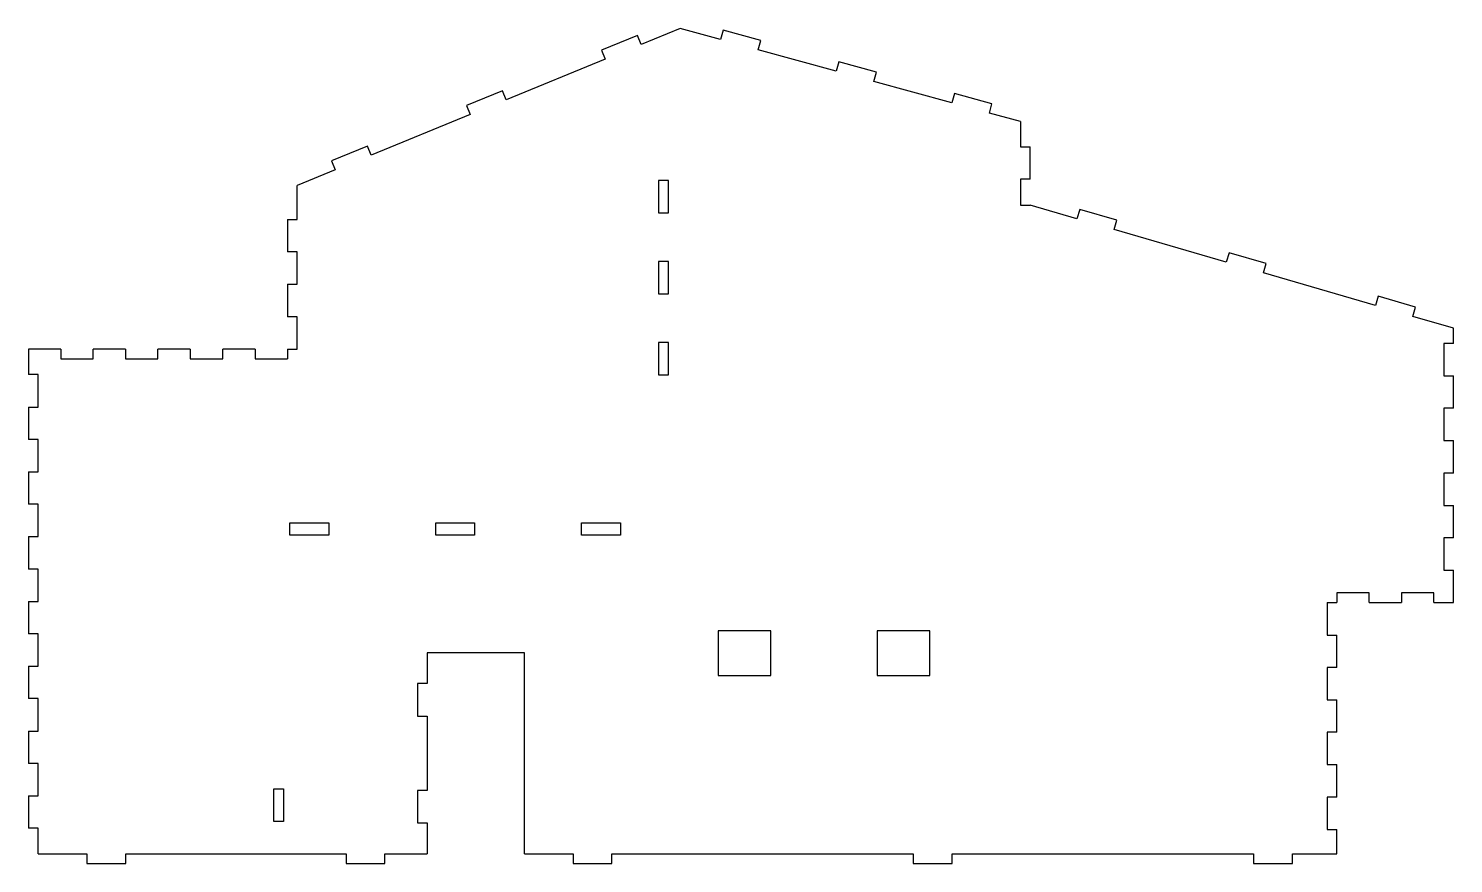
# Model space of a CAD drawing. Header units: millimetres. Extents: x 3485 to 3925, y 1417 to 1675.
import ezdxf

# ---------------------------------------------------------------- set-up
doc = ezdxf.new("R2010")
doc.units = ezdxf.units.MM

msp = doc.modelspace()

# ---------------------------------------------------------------- linework, layer by layer
at = {"color": 0, "extrusion": (1.12482e-32, 6.12323e-17, -1)}
for p, q in [((3672.9, 1672.76, -244.12), (3661.8, 1668.21, -244.12)), ((3674.04, 1669.99, -244.12), (3672.9, 1672.76, -244.12)), ((3686.07, 1674.92, -244.12), (3674.04, 1669.99, -244.12)), ((3698.61, 1671.49, -244.12), (3686.07, 1674.92, -244.12)), ((3699.4, 1674.39, -244.12), (3698.61, 1671.49, -244.12)), ((3710.98, 1671.22, -244.12), (3699.4, 1674.39, -244.12)), ((3661.8, 1668.21, -244.12), (3662.94, 1665.43, -244.12)), ((3710.18, 1668.33, -244.12), (3710.98, 1671.22, -244.12)), ((3734.3, 1661.74, -244.12), (3710.18, 1668.33, -244.12)), ((3662.94, 1665.43, -244.12), (3632.41, 1652.9, -244.12)), ((3735.09, 1664.63, -244.12), (3734.3, 1661.74, -244.12)), ((3746.67, 1661.46, -244.12), (3735.09, 1664.63, -244.12)), ((3745.87, 1658.57, -244.12), (3746.67, 1661.46, -244.12)), ((3769.99, 1651.98, -244.12), (3745.87, 1658.57, -244.12)), ((3631.27, 1655.68, -244.12), (3620.17, 1651.13, -244.12)), ((3632.41, 1652.9, -244.12), (3631.27, 1655.68, -244.12)), ((3770.78, 1654.87, -244.12), (3769.99, 1651.98, -244.12)), ((3782.36, 1651.71, -244.12), (3770.78, 1654.87, -244.12)), ((3620.17, 1651.13, -244.12), (3621.31, 1648.35, -244.12)), ((3781.56, 1648.81, -244.12), (3782.36, 1651.71, -244.12)), ((3621.31, 1648.35, -244.12), (3590.78, 1635.82, -244.12)), ((3791.18, 1646.18, -244.12), (3781.56, 1648.81, -244.12)), ((3791.18, 1646.18, -244.12), (3791.18, 1638.42, -244.12)), ((3589.64, 1638.6, -244.12), (3578.54, 1634.04, -244.12)), ((3590.78, 1635.82, -244.12), (3589.64, 1638.6, -244.12)), ((3791.18, 1638.42, -244.12), (3794.18, 1638.42, -244.12)), ((3794.18, 1628.42, -244.12), (3794.18, 1638.42, -244.12)), ((3578.54, 1634.04, -244.12), (3579.68, 1631.27, -244.12)), ((3579.68, 1631.27, -244.12), (3567.91, 1626.44, -244.12)), ((3679.47, 1628.04, -244.12), (3679.47, 1618.04, -244.12)), ((3682.47, 1628.04, -244.12), (3679.47, 1628.04, -244.12)), ((3682.47, 1618.04, -244.12), (3682.47, 1628.04, -244.12)), ((3794.18, 1628.42, -244.12), (3791.18, 1628.42, -244.12)), ((3791.18, 1628.42, -244.12), (3791.18, 1620.42, -244.12)), ((3567.91, 1615.98, -244.12), (3567.91, 1626.44, -244.12)), ((3791.18, 1620.42, -244.12), (3794.18, 1620.42, -244.12)), ((3808.58, 1616.23, -244.12), (3794.18, 1620.42, -244.12)), ((3809.42, 1619.11, -244.12), (3808.58, 1616.23, -244.12)), ((3820.94, 1615.76, -244.12), (3809.42, 1619.11, -244.12)), ((3564.91, 1615.98, -244.12), (3564.91, 1605.98, -244.12)), ((3564.91, 1615.98, -244.12), (3567.91, 1615.98, -244.12)), ((3679.47, 1618.04, -244.12), (3682.47, 1618.04, -244.12)), ((3820.1, 1612.88, -244.12), (3820.94, 1615.76, -244.12)), ((3854.67, 1602.82, -244.12), (3820.1, 1612.88, -244.12)), ((3567.91, 1605.98, -244.12), (3564.91, 1605.98, -244.12)), ((3567.91, 1595.98, -244.12), (3567.91, 1605.98, -244.12)), ((3855.51, 1605.7, -244.12), (3854.67, 1602.82, -244.12)), ((3867.03, 1602.35, -244.12), (3855.51, 1605.7, -244.12)), ((3679.47, 1603.04, -244.12), (3679.47, 1593.04, -244.12)), ((3682.47, 1603.04, -244.12), (3679.47, 1603.04, -244.12)), ((3682.47, 1593.04, -244.12), (3682.47, 1603.04, -244.12)), ((3866.19, 1599.47, -244.12), (3867.03, 1602.35, -244.12)), ((3900.76, 1589.42, -244.12), (3866.19, 1599.47, -244.12)), ((3564.91, 1595.98, -244.12), (3564.91, 1585.98, -244.12)), ((3564.91, 1595.98, -244.12), (3567.91, 1595.98, -244.12)), ((3679.47, 1593.04, -244.12), (3682.47, 1593.04, -244.12)), ((3901.6, 1592.3, -244.12), (3900.76, 1589.42, -244.12)), ((3913.12, 1588.94, -244.12), (3901.6, 1592.3, -244.12)), ((3912.28, 1586.06, -244.12), (3913.12, 1588.94, -244.12)), ((3567.91, 1585.98, -244.12), (3564.91, 1585.98, -244.12)), ((3567.91, 1575.98, -244.12), (3567.91, 1585.98, -244.12)), ((3924.8, 1582.42, -244.12), (3912.28, 1586.06, -244.12)), ((3924.8, 1577.73, -244.12), (3924.8, 1582.42, -244.12)), ((3484.98, 1575.98, -244.12), (3484.98, 1568.1, -244.12)), ((3494.91, 1575.98, -244.12), (3484.98, 1575.98, -244.12)), ((3494.91, 1575.98, -244.12), (3494.91, 1572.98, -244.12)), ((3504.91, 1572.98, -244.12), (3504.91, 1575.98, -244.12)), ((3514.91, 1575.98, -244.12), (3504.91, 1575.98, -244.12)), ((3514.91, 1575.98, -244.12), (3514.91, 1572.98, -244.12)), ((3524.91, 1572.98, -244.12), (3524.91, 1575.98, -244.12)), ((3534.91, 1575.98, -244.12), (3524.91, 1575.98, -244.12)), ((3534.91, 1575.98, -244.12), (3534.91, 1572.98, -244.12)), ((3544.91, 1572.98, -244.12), (3544.91, 1575.98, -244.12)), ((3554.91, 1575.98, -244.12), (3544.91, 1575.98, -244.12)), ((3554.91, 1575.98, -244.12), (3554.91, 1572.98, -244.12)), ((3564.91, 1575.98, -244.12), (3564.91, 1572.98, -244.12)), ((3564.91, 1575.98, -244.12), (3567.91, 1575.98, -244.12)), ((3679.47, 1578.04, -244.12), (3679.47, 1568.04, -244.12)), ((3682.47, 1578.04, -244.12), (3679.47, 1578.04, -244.12)), ((3682.47, 1568.04, -244.12), (3682.47, 1578.04, -244.12)), ((3924.8, 1577.73, -244.12), (3921.8, 1577.73, -244.12)), ((3921.8, 1577.73, -244.12), (3921.8, 1567.73, -244.12)), ((3494.91, 1572.98, -244.12), (3504.91, 1572.98, -244.12)), ((3514.91, 1572.98, -244.12), (3524.91, 1572.98, -244.12)), ((3534.91, 1572.98, -244.12), (3544.91, 1572.98, -244.12)), ((3554.91, 1572.98, -244.12), (3564.91, 1572.98, -244.12)), ((3487.98, 1568.1, -244.12), (3484.98, 1568.1, -244.12)), ((3487.98, 1558.1, -244.12), (3487.98, 1568.1, -244.12)), ((3679.47, 1568.04, -244.12), (3682.47, 1568.04, -244.12)), ((3921.8, 1567.73, -244.12), (3924.8, 1567.73, -244.12)), ((3924.8, 1557.73, -244.12), (3924.8, 1567.73, -244.12)), ((3484.98, 1558.1, -244.12), (3484.98, 1548.1, -244.12)), ((3484.98, 1558.1, -244.12), (3487.98, 1558.1, -244.12)), ((3924.8, 1557.73, -244.12), (3921.8, 1557.73, -244.12)), ((3921.8, 1557.73, -244.12), (3921.8, 1547.73, -244.12)), ((3487.98, 1548.1, -244.12), (3484.98, 1548.1, -244.12)), ((3487.98, 1538.1, -244.12), (3487.98, 1548.1, -244.12)), ((3921.8, 1547.73, -244.12), (3924.8, 1547.73, -244.12)), ((3924.8, 1537.73, -244.12), (3924.8, 1547.73, -244.12)), ((3484.98, 1538.1, -244.12), (3484.98, 1528.1, -244.12)), ((3484.98, 1538.1, -244.12), (3487.98, 1538.1, -244.12)), ((3924.8, 1537.73, -244.12), (3921.8, 1537.73, -244.12)), ((3921.8, 1537.73, -244.12), (3921.8, 1527.73, -244.12)), ((3487.98, 1528.1, -244.12), (3484.98, 1528.1, -244.12)), ((3487.98, 1518.1, -244.12), (3487.98, 1528.1, -244.12)), ((3921.8, 1527.73, -244.12), (3924.8, 1527.73, -244.12)), ((3924.8, 1517.73, -244.12), (3924.8, 1527.73, -244.12)), ((3565.67, 1518.54, -244.12), (3565.67, 1522.34, -244.12)), ((3565.67, 1522.34, -244.12), (3577.67, 1522.34, -244.12)), ((3577.67, 1522.34, -244.12), (3577.67, 1518.54, -244.12)), ((3610.67, 1522.34, -244.12), (3622.67, 1522.34, -244.12)), ((3610.67, 1518.54, -244.12), (3610.67, 1522.34, -244.12)), ((3622.67, 1522.34, -244.12), (3622.67, 1518.54, -244.12)), ((3655.67, 1522.34, -244.12), (3667.67, 1522.34, -244.12)), ((3655.67, 1518.54, -244.12), (3655.67, 1522.34, -244.12)), ((3667.67, 1522.34, -244.12), (3667.67, 1518.54, -244.12)), ((3484.98, 1518.1, -244.12), (3484.98, 1508.1, -244.12)), ((3484.98, 1518.1, -244.12), (3487.98, 1518.1, -244.12)), ((3577.67, 1518.54, -244.12), (3565.67, 1518.54, -244.12)), ((3622.67, 1518.54, -244.12), (3610.67, 1518.54, -244.12)), ((3667.67, 1518.54, -244.12), (3655.67, 1518.54, -244.12)), ((3924.8, 1517.73, -244.12), (3921.8, 1517.73, -244.12)), ((3921.8, 1517.73, -244.12), (3921.8, 1507.73, -244.12)), ((3487.98, 1508.1, -244.12), (3484.98, 1508.1, -244.12)), ((3487.98, 1498.1, -244.12), (3487.98, 1508.1, -244.12)), ((3921.8, 1507.73, -244.12), (3924.8, 1507.73, -244.12)), ((3924.8, 1497.73, -244.12), (3924.8, 1507.73, -244.12)), ((3898.77, 1500.73, -244.12), (3888.77, 1500.73, -244.12)), ((3888.77, 1500.73, -244.12), (3888.77, 1497.73, -244.12)), ((3898.77, 1497.73, -244.12), (3898.77, 1500.73, -244.12)), ((3918.77, 1500.73, -244.12), (3908.77, 1500.73, -244.12)), ((3908.77, 1500.73, -244.12), (3908.77, 1497.73, -244.12)), ((3918.77, 1497.73, -244.12), (3918.77, 1500.73, -244.12)), ((3484.98, 1498.1, -244.12), (3484.98, 1488.1, -244.12)), ((3484.98, 1498.1, -244.12), (3487.98, 1498.1, -244.12)), ((3885.77, 1497.73, -244.12), (3888.77, 1497.73, -244.12)), ((3885.77, 1497.73, -244.12), (3885.77, 1487.73, -244.12)), ((3898.77, 1497.73, -244.12), (3908.77, 1497.73, -244.12)), ((3918.77, 1497.73, -244.12), (3924.8, 1497.73, -244.12)), ((3487.98, 1488.1, -244.12), (3484.98, 1488.1, -244.12)), ((3487.98, 1478.1, -244.12), (3487.98, 1488.1, -244.12)), ((3697.88, 1489.06, -244.12), (3697.88, 1475.21, -244.12)), ((3714.12, 1489.06, -244.12), (3697.88, 1489.06, -244.12)), ((3714.12, 1475.21, -244.12), (3714.12, 1489.06, -244.12)), ((3746.92, 1489.06, -244.12), (3746.92, 1475.21, -244.12)), ((3763.16, 1489.06, -244.12), (3746.92, 1489.06, -244.12)), ((3763.16, 1475.21, -244.12), (3763.16, 1489.06, -244.12)), ((3885.77, 1487.73, -244.12), (3888.77, 1487.73, -244.12)), ((3888.77, 1477.73, -244.12), (3888.77, 1487.73, -244.12)), ((3638.05, 1482.23, -244.12), (3608.05, 1482.23, -244.12)), ((3608.05, 1482.23, -244.12), (3608.05, 1472.73, -244.12)), ((3638.05, 1420.23, -244.12), (3638.05, 1482.23, -244.12)), ((3484.98, 1478.1, -244.12), (3484.98, 1468.1, -244.12)), ((3484.98, 1478.1, -244.12), (3487.98, 1478.1, -244.12)), ((3697.88, 1475.21, -244.12), (3714.12, 1475.21, -244.12)), ((3746.92, 1475.21, -244.12), (3763.16, 1475.21, -244.12)), ((3888.77, 1477.73, -244.12), (3885.77, 1477.73, -244.12)), ((3885.77, 1477.73, -244.12), (3885.77, 1467.73, -244.12)), ((3608.05, 1472.73, -244.12), (3605.05, 1472.73, -244.12)), ((3605.05, 1472.73, -244.12), (3605.05, 1462.73, -244.12)), ((3487.98, 1468.1, -244.12), (3484.98, 1468.1, -244.12)), ((3487.98, 1458.1, -244.12), (3487.98, 1468.1, -244.12)), ((3885.77, 1467.73, -244.12), (3888.77, 1467.73, -244.12)), ((3888.77, 1457.73, -244.12), (3888.77, 1467.73, -244.12)), ((3605.05, 1462.73, -244.12), (3608.05, 1462.73, -244.12)), ((3608.05, 1462.73, -244.12), (3608.05, 1439.73, -244.12)), ((3484.98, 1458.1, -244.12), (3484.98, 1448.1, -244.12)), ((3484.98, 1458.1, -244.12), (3487.98, 1458.1, -244.12)), ((3888.77, 1457.73, -244.12), (3885.77, 1457.73, -244.12)), ((3885.77, 1457.73, -244.12), (3885.77, 1447.73, -244.12)), ((3487.98, 1448.1, -244.12), (3484.98, 1448.1, -244.12)), ((3487.98, 1438.1, -244.12), (3487.98, 1448.1, -244.12)), ((3885.77, 1447.73, -244.12), (3888.77, 1447.73, -244.12)), ((3888.77, 1437.73, -244.12), (3888.77, 1447.73, -244.12)), ((3560.67, 1440.23, -244.12), (3563.67, 1440.23, -244.12)), ((3560.67, 1430.23, -244.12), (3560.67, 1440.23, -244.12)), ((3563.67, 1440.23, -244.12), (3563.67, 1430.23, -244.12)), ((3608.05, 1439.73, -244.12), (3605.05, 1439.73, -244.12)), ((3605.05, 1439.73, -244.12), (3605.05, 1429.73, -244.12)), ((3484.98, 1438.1, -244.12), (3484.98, 1428.1, -244.12)), ((3484.98, 1438.1, -244.12), (3487.98, 1438.1, -244.12)), ((3888.77, 1437.73, -244.12), (3885.77, 1437.73, -244.12)), ((3885.77, 1437.73, -244.12), (3885.77, 1427.73, -244.12)), ((3563.67, 1430.23, -244.12), (3560.67, 1430.23, -244.12)), ((3605.05, 1429.73, -244.12), (3608.05, 1429.73, -244.12)), ((3608.05, 1429.73, -244.12), (3608.05, 1420.23, -244.12)), ((3487.98, 1428.1, -244.12), (3484.98, 1428.1, -244.12)), ((3487.98, 1420.23, -244.12), (3487.98, 1428.1, -244.12)), ((3885.77, 1427.73, -244.12), (3888.77, 1427.73, -244.12)), ((3888.77, 1420.23, -244.12), (3888.77, 1427.73, -244.12)), ((3487.98, 1420.23, -244.12), (3502.98, 1420.23, -244.12)), ((3502.98, 1420.23, -244.12), (3502.98, 1417.23, -244.12)), ((3502.98, 1417.23, -244.12), (3514.98, 1417.23, -244.12)), ((3514.98, 1420.23, -244.12), (3582.98, 1420.23, -244.12)), ((3514.98, 1417.23, -244.12), (3514.98, 1420.23, -244.12)), ((3582.98, 1420.23, -244.12), (3582.98, 1417.23, -244.12)), ((3582.98, 1417.23, -244.12), (3594.98, 1417.23, -244.12)), ((3594.98, 1420.23, -244.12), (3608.05, 1420.23, -244.12)), ((3594.98, 1417.23, -244.12), (3594.98, 1420.23, -244.12)), ((3638.05, 1420.23, -244.12), (3653.07, 1420.23, -244.12)), ((3653.07, 1420.23, -244.12), (3653.07, 1417.23, -244.12)), ((3653.07, 1417.23, -244.12), (3665.07, 1417.23, -244.12)), ((3665.07, 1420.23, -244.12), (3758.07, 1420.23, -244.12)), ((3665.07, 1417.23, -244.12), (3665.07, 1420.23, -244.12)), ((3758.07, 1420.23, -244.12), (3758.07, 1417.23, -244.12)), ((3758.07, 1417.23, -244.12), (3770.07, 1417.23, -244.12)), ((3770.07, 1420.23, -244.12), (3863.07, 1420.23, -244.12)), ((3770.07, 1417.23, -244.12), (3770.07, 1420.23, -244.12)), ((3863.07, 1420.23, -244.12), (3863.07, 1417.23, -244.12)), ((3863.07, 1417.23, -244.12), (3875.07, 1417.23, -244.12)), ((3875.07, 1420.23, -244.12), (3888.77, 1420.23, -244.12)), ((3875.07, 1417.23, -244.12), (3875.07, 1420.23, -244.12))]:
    msp.add_line(p, q, dxfattribs=at)

doc.saveas('drawing.dxf')
